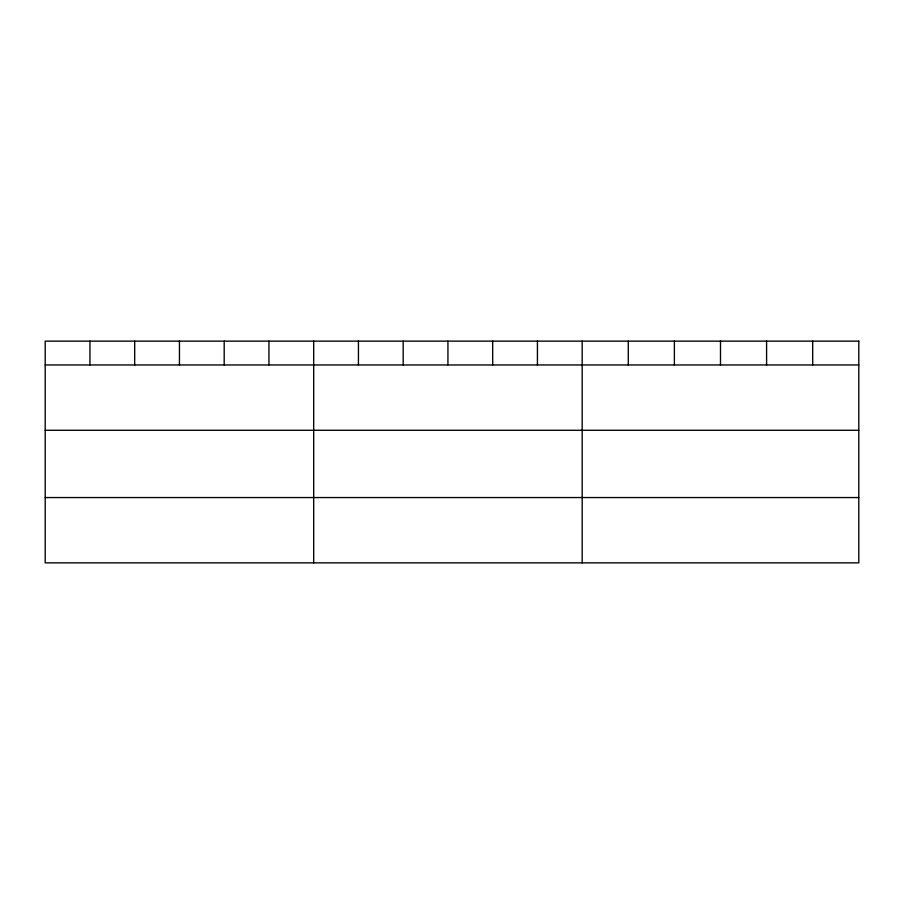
<?xml version="1.0" encoding="UTF-8"?>
<svg xmlns="http://www.w3.org/2000/svg" width="904" height="904" viewBox="0 0 904 904"><rect width="100%" height="100%" fill="white"/><g stroke="black" fill="none" stroke-linecap="round" stroke-linejoin="round"><path stroke-width="1.36" d="M45.2 364.956L858.8 364.956M45.2 430.27L858.8 430.27M45.2 497.55L858.8 497.55M812.696 341.136L812.696 364.956M766.592 341.136L766.592 364.956M720.488 341.136L720.488 364.956M674.384 341.136L674.384 364.956M628.28 341.136L628.28 364.956M582.176 341.136L582.176 562.864M537.428 341.136L537.428 364.956M492.68 341.136L492.68 364.956M447.932 341.136L447.932 364.956M403.184 341.136L403.184 364.956M358.436 341.136L358.436 364.956M313.688 341.136L313.688 562.864M268.94 341.136L268.94 364.956M224.192 341.136L224.192 364.956M179.444 341.136L179.444 364.956M134.696 341.136L134.696 364.956M89.948 341.136L89.948 364.956M858.8 341.136L45.2 341.136L45.2 562.864L858.8 562.864L858.8 341.136"/></g></svg>
